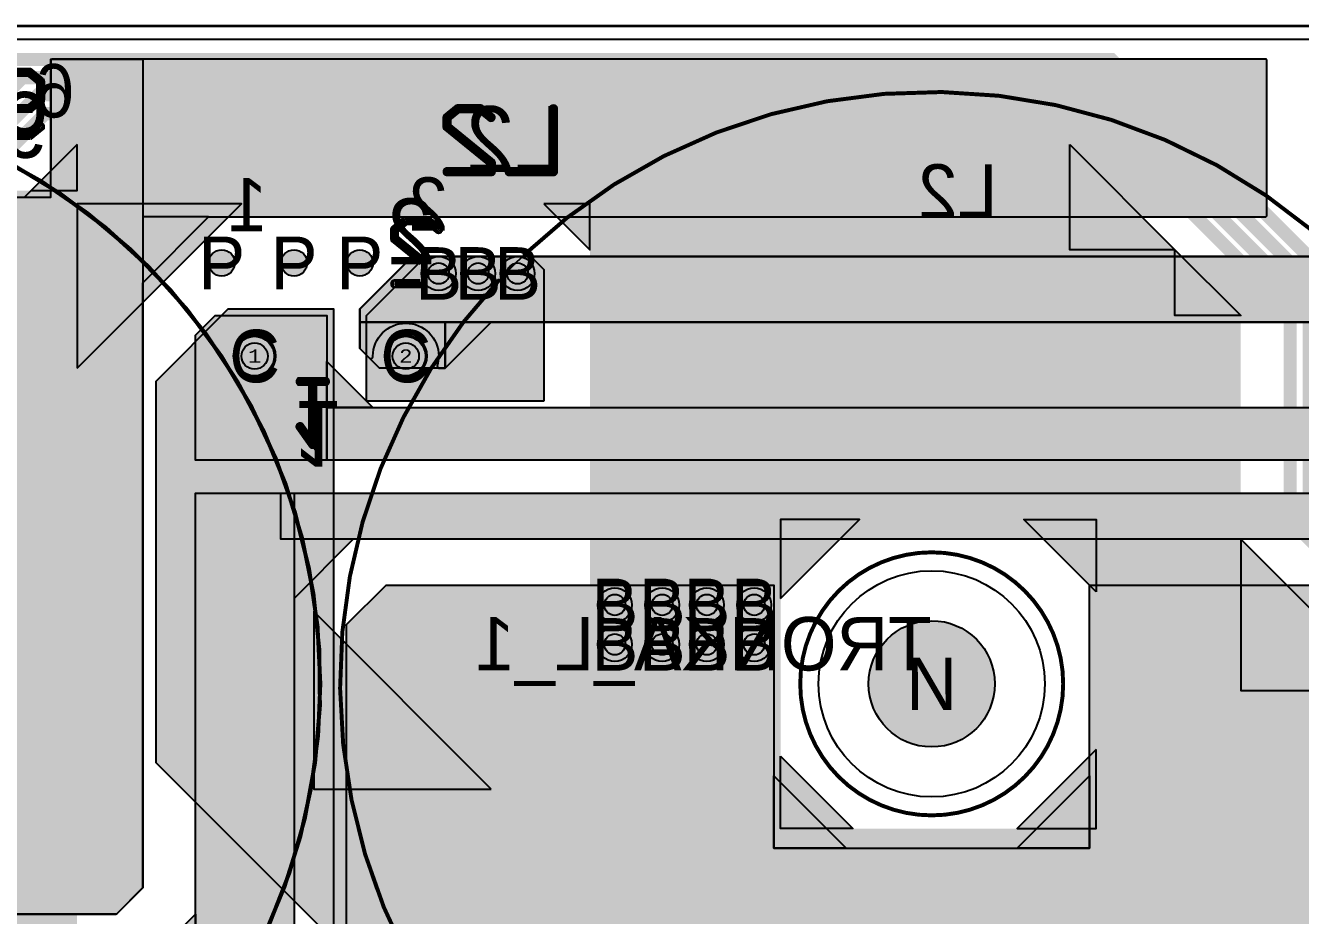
# Model space of a CAD drawing. Extents: x -18 to 179, y -60 to 172.
# Drawn here: x 62.29 to 110.78, y 136.19 to 170.03 of the extents above; entities that cross this region are included whole.
import ezdxf
from ezdxf.enums import TextEntityAlignment as Align

# ---------------------------------------------------------------- set-up
doc = ezdxf.new("R2010")
doc.units = 0
doc.header["$MEASUREMENT"] = 0
for name, color, linetype in [('ASSEMBLY_OUTLINES_BTM', 191, 'CONTINUOUS'), ('ASSEMBLY_PART_NUMBERS_BTM', 191, 'CONTINUOUS'), ('ASSEMBLY_REF_DES_BTM', 191, 'CONTINUOUS'), ('BOARD_OUTLINE', 10, 'CONTINUOUS'), ('DRILL_DRAWING', 21, 'CONTINUOUS'), ('GENERATED_SILKSCREEN_BTM', 255, 'CONTINUOUS'), ('MANUFACTURING_OUTLINES', 10, 'CONTINUOUS'), ('MOUNTING_HOLE_PADS_LAYER14', 150, 'CONTINUOUS'), ('MOUNTING_HOLE_PADS_LAYER15', 230, 'CONTINUOUS'), ('MOUNTING_HOLES_LAYER_BOT17', 42, 'CONTINUOUS'), ('MOUNTING_HOLES_LAYER_TOP', 42, 'CONTINUOUS'), ('PART_HOLES_LAYER_BOTTOM', 30, 'CONTINUOUS'), ('PART_HOLES_LAYER_TOP', 30, 'CONTINUOUS'), ('PART_PADS_LAYER_BOTTOM', 230, 'CONTINUOUS'), ('PART_PADS_LAYER_TOP', 150, 'CONTINUOUS'), ('PIN_NUMBERS_BTM', 8, 'CONTINUOUS'), ('PIN_NUMBERS_TOP', 8, 'CONTINUOUS'), ('PLACEMENT_OUTLINES_BTM', 222, 'CONTINUOUS'), ('PLANE_DATA_LAYER_BOTTOM', 230, 'CONTINUOUS'), ('PLANE_DATA_LAYER_TOP', 150, 'CONTINUOUS'), ('PLANE_SHAPES_LAYER_BOTTOM', 230, 'CONTINUOUS'), ('PLANE_SHAPES_LAYER_TOP', 150, 'CONTINUOUS'), ('ROUTE_BORDER', 151, 'CONTINUOUS'), ('SILKSCREEN_OUTLINES_BTM', 211, 'CONTINUOUS'), ('SILKSCREEN_REF_DES_BTM', 211, 'CONTINUOUS'), ('SOLDERMASK_PADS_BTM', 102, 'CONTINUOUS'), ('SOLDERMASK_PADS_TOP', 102, 'CONTINUOUS'), ('TRACES_LAYER_BOTTOM', 230, 'CONTINUOUS'), ('VIA_HOLES_LAYER_BOTTOM', 30, 'CONTINUOUS'), ('VIA_HOLES_LAYER_TOP', 30, 'CONTINUOUS'), ('VIA_PADS_LAYER_BOTTOM', 230, 'CONTINUOUS'), ('VIA_PADS_LAYER_TOP', 150, 'CONTINUOUS')]:
    doc.layers.add(name, color=color, linetype=linetype)
doc.styles.add('COURIER_NEW', font='COUR.TTF')
doc.styles.add('VERIBEST_GERBER_0', font='txt')

msp = doc.modelspace()

# ---------------------------------------------------------------- hatches: boundary and pattern name
at = {"layer": 'MOUNTING_HOLES_LAYER_BOT17'}
h = msp.add_hatch(color=256, dxfattribs=at)
edge = h.paths.add_edge_path()
edge.add_arc((69.75, 161), 0.5, 0, 360)
h = msp.add_hatch(color=256, dxfattribs=at)
edge = h.paths.add_edge_path()
edge.add_arc((72.5, 161), 0.5, 0, 360)
h = msp.add_hatch(color=256, dxfattribs=at)
edge = h.paths.add_edge_path()
edge.add_arc((75, 161), 0.5, 0, 360)
h = msp.add_hatch(color=256, dxfattribs=at)
edge = h.paths.add_edge_path()
edge.add_arc((96.75, 145), 2.4, 0, 360)
at = {"layer": 'MOUNTING_HOLES_LAYER_TOP'}
h = msp.add_hatch(color=256, dxfattribs=at)
edge = h.paths.add_edge_path()
edge.add_arc((69.75, 161), 0.5, 0, 360)
h = msp.add_hatch(color=256, dxfattribs=at)
edge = h.paths.add_edge_path()
edge.add_arc((72.5, 161), 0.5, 0, 360)
h = msp.add_hatch(color=256, dxfattribs=at)
edge = h.paths.add_edge_path()
edge.add_arc((75, 161), 0.5, 0, 360)
h = msp.add_hatch(color=256, dxfattribs=at)
edge = h.paths.add_edge_path()
edge.add_arc((96.75, 145), 2.4, 0, 360)
at = {"layer": 'PART_HOLES_LAYER_BOTTOM'}
h = msp.add_hatch(color=256, dxfattribs=at)
edge = h.paths.add_edge_path()
edge.add_arc((71, 157.46), 0.5, 0, 360)
h = msp.add_hatch(color=256, dxfattribs=at)
edge = h.paths.add_edge_path()
edge.add_arc((76.75, 157.46), 0.5, 0, 360)
at = {"layer": 'PART_HOLES_LAYER_TOP'}
h = msp.add_hatch(color=256, dxfattribs=at)
edge = h.paths.add_edge_path()
edge.add_arc((71, 157.46), 0.5, 0, 360)
h = msp.add_hatch(color=256, dxfattribs=at)
edge = h.paths.add_edge_path()
edge.add_arc((76.75, 157.46), 0.5, 0, 360)
at = {"layer": 'PLANE_DATA_LAYER_BOTTOM'}
h = msp.add_hatch(color=256, dxfattribs=at)
h.paths.add_polyline_path([(114.250002, 144.718436), (114.25, 122.5762, -0.414213562), (114.1738, 122.5), (113.000004, 122.5, 0.207684346), (112.999998, 122.499998), (112.000002, 121.500002), (112, 121.499996), (112, 120.500004), (112.000003, 120.499999), (112.999998, 119.500002, 0.207684346), (113.000004, 119.5), (114.1738, 119.5, -0.414213562), (114.25, 119.4238), (114.25, 113.0762, -0.414213562), (114.1738, 113), (108.53156, 113.000002, -0.198913366), (108.477678, 113.02232), (108.02232, 113.477678, -0.198909956), (108.000002, 113.531559), (108.000002, 113.53156), (108, 127.749996), (107.999997, 127.750001), (105.750002, 129.999998, 0.207684346), (105.749996, 130), (83.8262, 130, -0.414213562), (83.75, 130.0762), (83.75, 161.499996), (83.749997, 161.500001), (82.000002, 163.249998, 0.207684346), (81.999996, 163.25), (70.500004, 163.25, 0.207684346), (70.499998, 163.249998), (64.250002, 157.000002), (64.25, 156.999996), (64.25, 119.5762, -0.414213562), (64.1738, 119.5), (47.3262, 119.5, -0.414213562), (47.25, 119.5762), (47.25, 138.6738, -0.414213562), (47.3262, 138.75), (54.499996, 138.75, 0.207684346), (54.500002, 138.750002), (57.499998, 141.749998), (57.5, 141.750004), (57.5, 147.749996), (57.499997, 147.750001), (54.000002, 151.249998, 0.207684346), (53.999996, 151.25), (47.0762, 151.25, -0.414213562), (47, 151.3262), (47, 163.6738, -0.414213562), (47.0762, 163.75), (62.499996, 163.75, 0.207684346), (62.500002, 163.750002), (64.227679, 165.477682, -0.198913366), (64.281561, 165.5), (101.968438, 165.5, -0.198913366), (102.02232, 165.477682), (108.47768, 159.022322, -0.198909956), (108.499998, 158.968441), (108.499998, 158.96844), (108.5, 150.500004), (108.500003, 150.499999), (114.227684, 144.772318, -0.198909956), (114.250002, 144.718437)], flags=0)
h.paths.add_polyline_path([(102.999998, 142.499998), (103, 142.500004), (103, 148.499996), (102.999997, 148.500001), (100.250002, 151.249998, 0.207684346), (100.249996, 151.25), (94.000004, 151.25, 0.207684346), (93.999998, 151.249998), (91.000002, 148.250002), (91, 148.249996), (91, 142.250004), (91.000003, 142.249999), (93.749998, 139.500002, 0.207684346), (93.750004, 139.5), (99.999996, 139.5, 0.207684346), (100.000002, 139.500002)], flags=0)
h.paths.add_polyline_path([(108.5, 121, -1), (111, 121, -1)], flags=0)
h = msp.add_hatch(color=256, dxfattribs=at)
h.paths.add_polyline_path([(82, 155.8262, -0.414213562), (81.9238, 155.75), (75.3262, 155.75, -0.414213562), (75.25, 155.8262), (75.250002, 158.96844), (75.250002, 158.968441, -0.198909956), (75.27232, 159.022322), (77.477678, 161.22768, -0.198913366), (77.53156, 161.249998), (81.46844, 161.249998, -0.198913366), (81.522322, 161.22768), (81.977682, 160.77232, -0.198909956), (82, 160.718439)], flags=0)
h.paths.add_polyline_path([(75.5, 157.46, -1), (78, 157.46, -1)], flags=0)
h = msp.add_hatch(color=256, dxfattribs=at)
h.paths.add_polyline_path([(80.000002, 140.968436), (80, 130.0762, -0.414213562), (79.9238, 130), (74.0762, 130, -0.414213562), (74, 130.0762), (74, 135.249996), (73.999997, 135.250001), (67.27232, 141.977678, -0.198909956), (67.250002, 142.031559), (67.250002, 156.468441, -0.198909956), (67.27232, 156.522322), (69.977678, 159.22768, -0.198913366), (70.03156, 159.249998), (73.9238, 159.25, -0.414213562), (74, 159.1738), (74, 147.000004), (74.000003, 146.999999), (79.977684, 141.022318, -0.198909956), (80.000002, 140.968437)], flags=0)
h.paths.add_polyline_path([(69.75, 157.46, -1), (72.25, 157.46, -1)], flags=0)
h.paths.add_polyline_path([(75.5, 132.54, -1), (78, 132.54, -1)], flags=0)
for points in [[(71, 157.46), (71, 158.7862)], [(76.75, 157.46), (75.812235, 158.397765)], [(76.75, 157.46), (77.687765, 158.397765)], [(71, 157.46), (69.6738, 157.46)], [(71, 157.46), (71, 156.1338)], [(71, 157.46), (72.3262, 157.46)], [(76.75, 157.46), (75.812235, 156.522235)], [(76.75, 157.46), (77.687765, 156.522235)]]:
    msp.add_hatch(color=256, dxfattribs=at).paths.add_polyline_path(points, is_closed=False, flags=0)
at = {"layer": 'PLANE_DATA_LAYER_TOP'}
for points in [[(109.5, 168.6738, 0.414213562), (109.4238, 168.75), (63.3262, 168.75, 0.414213562), (63.25, 168.6738), (63.25, 164.500004), (63.249998, 164.499998), (62.250002, 163.500002, -0.207684346), (62.249996, 163.5), (57.000004, 163.5, -0.207684346), (56.999998, 163.500002), (56.000003, 164.499999), (56, 164.500004), (56, 168.6738, 0.414213562), (55.9238, 168.75), (45.8262, 168.75, 0.414213562), (45.75, 168.6738), (45.75, 164.500004), (45.749998, 164.499998), (44.750002, 163.500002, -0.207684346), (44.749996, 163.5), (40.500004, 163.5, -0.207684346), (40.499998, 163.500002), (39.500003, 164.499999), (39.5, 164.500004), (39.5, 168.6738, 0.414213562), (39.4238, 168.75), (9.8262, 168.75, 0.414213562), (9.75, 168.6738), (9.75, 163.0762, 0.414213562), (9.8262, 163), (33.749996, 163, -0.207684346), (33.750002, 162.999998), (38.977678, 157.77232, 0.198913366), (39.03156, 157.750002), (42.249996, 157.75, -0.207684346), (42.250002, 157.749998), (44.499997, 155.500001), (44.5, 155.499996), (44.5, 150.8262, 0.414213562), (44.5762, 150.75), (53.999996, 150.75, -0.207684346), (54.000002, 150.749998), (57.249997, 147.500001), (57.25, 147.499996), (57.25, 143.000004), (57.249998, 142.999998), (53.500002, 139.250002, -0.207684346), (53.499996, 139.25), (44.5762, 139.25, 0.414213562), (44.5, 139.1738), (44.5, 136.3262, 0.414213562), (44.5762, 136.25), (65.71844, 136.250002, 0.198913366), (65.772322, 136.27232), (66.72768, 137.227678, 0.198909956), (66.749998, 137.281559), (66.749998, 137.28156), (66.75, 160.249996), (66.750002, 160.250002), (69.249998, 162.749998, -0.207684346), (69.250004, 162.75), (109.4238, 162.75, 0.414213562), (109.5, 162.8262)], [(124.75, 161.1738, 0.414213562), (124.6738, 161.25), (77.03156, 161.249998, 0.198913366), (76.977678, 161.22768), (75.02232, 159.272322, 0.198909956), (75.000002, 159.218441), (75.000002, 159.21844), (75.000002, 157.78156), (75.000002, 157.781559, 0.198909956), (75.02232, 157.727678), (75.370179, 157.379819, 0.668181994), (75.500261, 157.4337), (75.500261, 157.433701, 0.004960215), (75.500246, 157.435213, -0.004957966), (75.5, 157.460001, -0.9999996), (78, 157.46, -0.073531548), (77.946511, 157.098252, 0.073531321), (77.94325, 157.0762, 0.414213562), (78.01945, 157), (78.218439, 157, 0.198913366), (78.272321, 157.022318), (79.999998, 158.749998, -0.207684346), (80.000004, 158.75), (120.4238, 158.75, 0.414213562), (120.5, 158.8262), (120.5, 160, -0.414213562), (121.4, 160.9), (123.4, 160.9, -0.414213562), (124.3, 160), (124.3, 158.8262, 0.414213562), (124.3762, 158.75), (124.6738, 158.75, 0.414213562), (124.75, 158.8262)]]:
    msp.add_hatch(color=256, dxfattribs=at).paths.add_polyline_path(points, flags=0)
h = msp.add_hatch(color=256, dxfattribs=at)
h.paths.add_polyline_path([(137.25, 161.1738), (137.249998, 151.28156), (137.249998, 151.281559, -0.198909956), (137.22768, 151.227678), (136.522322, 150.52232, -0.198913366), (136.46844, 150.500002), (74.750004, 150.5, 0.207684346), (74.749998, 150.499998), (72.500002, 148.250002), (72.5, 148.249996), (72.499998, 131.78156), (72.499998, 131.781559, -0.198909956), (72.47768, 131.727678), (71.772322, 131.02232, -0.198913366), (71.71844, 131.000002), (48.750004, 131, 0.207684346), (48.749998, 130.999998), (46.750002, 129.000002), (46.75, 128.999996), (46.749998, 122.531561), (46.749998, 122.53156, -0.198909956), (46.72768, 122.477679), (45.022322, 120.77232, -0.198913366), (44.96844, 120.750002), (33.750004, 120.75, 0.207684346), (33.749998, 120.749998), (23.522321, 110.522318, -0.198913366), (23.468439, 110.5), (23.195727, 110.5, -0.420555122), (23.119545, 110.577846, 0.005400729), (23.12, 110.619968), (23.12, 110.62, 1), (19.22, 110.62), (19.22, 110.61997, 0.005400729), (19.220455, 110.577848, -0.420593724), (19.144273, 110.500002), (18.28156, 110.500002, -0.198913366), (18.227678, 110.52232), (15.52232, 113.227678, -0.198909956), (15.500002, 113.281559), (15.500002, 116.218441, -0.198909956), (15.52232, 116.272322), (15.977678, 116.72768, -0.198913366), (16.03156, 116.749998), (24.499996, 116.75, 0.207684346), (24.500002, 116.750002), (32.477679, 124.727682, -0.198913366), (32.531561, 124.75), (42.499996, 124.75, 0.207684346), (42.500002, 124.750002), (43.499998, 125.749998), (43.5, 125.750004), (43.500002, 132.46844), (43.500002, 132.468441, -0.198909956), (43.52232, 132.522322), (44.977678, 133.97768, -0.198913366), (45.03156, 133.999998), (66.499996, 134, 0.207684346), (66.500002, 134.000002), (68.749998, 136.249998), (68.75, 136.250004), (68.75, 152.1738, -0.414213562), (68.8262, 152.25), (131.999996, 152.25, 0.207684346), (132.000002, 152.250002), (132.999998, 153.249998), (133, 153.250004), (133, 161.1738, -0.414213562), (133.0762, 161.25), (137.1738, 161.25, -0.414213562)], flags=0)
h.paths.add_polyline_path([(15.7, 115, -1), (18.8, 115, -1)], flags=0)
h.paths.add_polyline_path([(69.75, 132.54, -1), (72.25, 132.54, -1)], flags=0)
h.paths.add_polyline_path([(133.2, 159, -1), (137, 159, -1)], flags=0)
h = msp.add_hatch(color=256, dxfattribs=at)
h.paths.add_polyline_path([(131, 161.1738), (130.999998, 154.53156), (130.999998, 154.531559, -0.198909956), (130.97768, 154.477678), (130.022322, 153.52232, -0.198913366), (129.96844, 153.500002), (68.8262, 153.5, -0.414213562), (68.75, 153.5762), (68.750002, 158.21844), (68.750002, 158.218441, -0.198909956), (68.77232, 158.272322), (69.477678, 158.97768, -0.198913366), (69.53156, 158.999998), (69.75, 158.999998), (73.6738, 159, -0.414213562), (73.75, 158.9238), (73.75, 157.250004), (73.750003, 157.249999), (75.499998, 155.500002, 0.207684346), (75.500004, 155.5), (125.499996, 155.5, 0.207684346), (125.500002, 155.500002), (126.499998, 156.499998), (126.5, 156.500004), (126.5, 161.1738, -0.414213562), (126.5762, 161.25), (130.9238, 161.25, -0.414213562)], flags=0)
h.paths.add_polyline_path([(69.75, 157.46, -1), (72.25, 157.46, -1)], flags=0)
h.paths.add_polyline_path([(126.85, 159, -1), (130.65, 159, -1)], flags=0)
for points in [[(76.75, 157.46), (76.982845, 158.765599)], [(71, 157.46), (70.062235, 158.397765)], [(71, 157.46), (71.937765, 158.397765)], [(76.75, 157.46), (75.475885, 157.828019)], [(71, 157.46), (70.062235, 156.522235)], [(71, 157.46), (71.937765, 156.522235)], [(76.75, 157.46), (78.072784, 157.36488)]]:
    msp.add_hatch(color=256, dxfattribs=at).paths.add_polyline_path(points, is_closed=False, flags=0)
h = msp.add_hatch(color=256, dxfattribs=at)
h.paths.add_polyline_path([(139.5, 148.218438), (139.499998, 126.53156), (139.499998, 126.531559, -0.198909956), (139.47768, 126.477678), (138.022322, 125.02232, -0.198913366), (137.96844, 125.000002), (114.428911, 125, -0.796955112), (114.395762, 125.144812, 0.287751527), (114.65, 125.55), (114.65, 126.75, 0.414213562), (114.2, 127.2), (112.8, 127.2, 0.414213562), (112.35, 126.75), (112.35, 125.55, 0.287751527), (112.604238, 125.144812, -0.796955112), (112.571089, 125), (112.250004, 125, 0.207684346), (112.249998, 124.999998), (111.500002, 124.250002), (111.5, 124.249996), (111.5, 119.750004), (111.500003, 119.749999), (112.999998, 118.250002, 0.207684346), (113.000004, 118.25), (116.1738, 118.25, -0.414213562), (116.25, 118.1738), (116.25, 115.626235, -0.549588453), (116.141391, 115.557271, 0.11027068), (115.95, 115.6), (114.75, 115.6, 0.414213562), (114.3, 115.15), (114.3, 112.850002, 0.011312125), (114.300461, 112.829648, -0.011312804), (114.300539, 112.826201), (114.300539, 112.8262, -0.414213562), (114.224339, 112.75), (107.5762, 112.75, -0.414213562), (107.5, 112.8262), (107.5, 125.999996), (107.499997, 126.000001), (102.000002, 131.499998, 0.207684346), (101.999996, 131.5), (79.3262, 131.5, -0.414213562), (79.25, 131.5762), (79.25, 133.749996), (79.249997, 133.750001), (77.750002, 135.249998, 0.207684346), (77.749996, 135.25), (74.5762, 135.25, -0.414213562), (74.5, 135.3262), (74.500002, 147.21844), (74.500002, 147.218441, -0.198909956), (74.52232, 147.272322), (75.977678, 148.72768, -0.198913366), (76.03156, 148.749998), (90.6738, 148.75, -0.414213562), (90.75, 148.6738), (90.75, 141.500004), (90.750003, 141.499999), (93.499998, 138.750002, 0.207684346), (93.500004, 138.75), (99.999996, 138.75, 0.207684346), (100.000002, 138.750002), (102.749998, 141.499998), (102.75, 141.500004), (102.75, 148.6738, -0.414213562), (102.8262, 148.75), (108.5, 148.75), (119.060363, 148.749999, -0.175663176), (119.109193, 148.732298, 0.362508503), (120.390807, 148.732298, -0.175659794), (120.439636, 148.749999), (138.96844, 148.749998, -0.198913366), (139.022322, 148.72768), (139.477682, 148.27232, -0.198909956), (139.5, 148.218439)], flags=0)
h.paths.add_polyline_path([(108.5, 121, -1), (111, 121, -1)], flags=0)
h.paths.add_polyline_path([(127.249998, 135.499998), (127.25, 135.500004), (127.25, 137.999996), (127.249997, 138.000001), (125.750002, 139.499998, 0.207684346), (125.749996, 139.5), (121.000004, 139.5, 0.207684346), (120.999998, 139.499998), (119.500002, 138.000002), (119.5, 137.999996), (119.5, 135.250004), (119.500003, 135.249999), (120.749998, 134.000002, 0.207684346), (120.750004, 134), (125.749996, 134, 0.207684346), (125.750002, 134.000002)], flags=0)
at = {"layer": 'PLANE_SHAPES_LAYER_BOTTOM'}
for points in [[(64.25, 165.5), (62.5, 163.75), (64.25, 163.75)], [(102, 165.5), (106, 161.5), (102, 161.5)], [(64.25, 157), (70.5, 163.25), (64.25, 163.25)], [(82, 163.25), (83.75, 161.5), (83.75, 163.25)], [(106, 161.5), (108.5, 159), (106, 159)], [(82, 155.75), (75.25, 155.75), (75.25, 159), (77.5, 161.25), (81.5, 161.25), (82, 160.75)], [(74, 135.25), (67.25, 142), (67.25, 156.5), (70, 159.25), (74, 159.25)], [(91, 148.25), (94, 151.25), (91, 151.25)], [(103, 148.5), (100.25, 151.25), (103, 151.25)], [(114.25, 144.75), (108.5, 150.5), (108.5, 144.75)], [(80, 141), (73.25, 147.75), (73.25, 141)], [(91, 142.25), (93.75, 139.5), (91, 139.5)], [(103, 142.5), (100, 139.5), (103, 139.5)]]:
    msp.add_hatch(color=256, dxfattribs=at).paths.add_polyline_path(points, flags=0)
at = {"layer": 'PLANE_SHAPES_LAYER_TOP'}
for points in [[(66.75, 137.25), (65.75, 136.25), (44.5, 136.25), (44.5, 139.25), (57.25, 139.25), (57.25, 150.75), (45.75, 150.75), (45.75, 168.75), (56, 168.75), (56, 163.5), (63.25, 163.5), (63.25, 168.75), (66.75, 168.75)], [(63.25, 164.5), (62.25, 163.5), (63.25, 163.5)], [(66.75, 160.25), (69.25, 162.75), (66.75, 162.75)], [(124.75, 158.75), (75, 158.75), (75, 159.25), (77, 161.25), (124.75, 161.25)], [(73.75, 153.5), (68.75, 153.5), (68.75, 158.25), (69.5, 159), (73.75, 159)], [(78.25, 157), (75.75, 157), (75, 157.75), (75, 158.75), (78.25, 158.75)], [(80, 158.75), (78.25, 157), (78.25, 158.75)], [(73.75, 157.25), (75.5, 155.5), (73.75, 155.5)], [(131, 154.5), (130, 153.5), (73.75, 153.5), (73.75, 155.5), (131, 155.5)], [(72.5, 131.75), (71.75, 131), (68.75, 131), (68.75, 152.25), (72.5, 152.25)], [(137.25, 151.25), (136.5, 150.5), (72, 150.5), (72, 152.25), (137.25, 152.25)], [(72.5, 148.25), (74.75, 150.5), (72.5, 150.5)], [(139.5, 134), (127.25, 134), (127.25, 139.5), (119.5, 139.5), (119.5, 134), (79.25, 134), (79.25, 135.25), (74.5, 135.25), (74.5, 147.25), (76, 148.75), (90.75, 148.75), (90.75, 138.75), (102.75, 138.75), (102.75, 148.75), (139, 148.75), (139.5, 148.25)], [(90.75, 141.5), (93.5, 138.75), (90.75, 138.75)], [(100, 138.75), (102.75, 141.5), (102.75, 138.75)], [(66.5, 134), (68.75, 136.25), (68.75, 134)]]:
    msp.add_hatch(color=256, dxfattribs=at).paths.add_polyline_path(points, flags=0)
at = {"layer": 'VIA_HOLES_LAYER_BOTTOM'}
h = msp.add_hatch(color=256, dxfattribs=at)
edge = h.paths.add_edge_path()
edge.add_arc((78, 160.6), 0.4, 0, 360)
h = msp.add_hatch(color=256, dxfattribs=at)
edge = h.paths.add_edge_path()
edge.add_arc((79.5, 160.6), 0.4, 0, 360)
h = msp.add_hatch(color=256, dxfattribs=at)
edge = h.paths.add_edge_path()
edge.add_arc((81, 160.6), 0.4, 0, 360)
h = msp.add_hatch(color=256, dxfattribs=at)
edge = h.paths.add_edge_path()
edge.add_arc((84.7, 148), 0.4, 0, 360)
h = msp.add_hatch(color=256, dxfattribs=at)
edge = h.paths.add_edge_path()
edge.add_arc((86.5, 148), 0.4, 0, 360)
h = msp.add_hatch(color=256, dxfattribs=at)
edge = h.paths.add_edge_path()
edge.add_arc((88.2, 148), 0.4, 0, 360)
h = msp.add_hatch(color=256, dxfattribs=at)
edge = h.paths.add_edge_path()
edge.add_arc((90, 148), 0.4, 0, 360)
h = msp.add_hatch(color=256, dxfattribs=at)
edge = h.paths.add_edge_path()
edge.add_arc((84.7, 146.5), 0.4, 0, 360)
h = msp.add_hatch(color=256, dxfattribs=at)
edge = h.paths.add_edge_path()
edge.add_arc((86.5, 146.5), 0.4, 0, 360)
h = msp.add_hatch(color=256, dxfattribs=at)
edge = h.paths.add_edge_path()
edge.add_arc((88.2, 146.5), 0.4, 0, 360)
h = msp.add_hatch(color=256, dxfattribs=at)
edge = h.paths.add_edge_path()
edge.add_arc((90, 146.5), 0.4, 0, 360)
at = {"layer": 'VIA_HOLES_LAYER_TOP'}
h = msp.add_hatch(color=256, dxfattribs=at)
edge = h.paths.add_edge_path()
edge.add_arc((78, 160.6), 0.4, 0, 360)
h = msp.add_hatch(color=256, dxfattribs=at)
edge = h.paths.add_edge_path()
edge.add_arc((79.5, 160.6), 0.4, 0, 360)
h = msp.add_hatch(color=256, dxfattribs=at)
edge = h.paths.add_edge_path()
edge.add_arc((81, 160.6), 0.4, 0, 360)
h = msp.add_hatch(color=256, dxfattribs=at)
edge = h.paths.add_edge_path()
edge.add_arc((84.7, 148), 0.4, 0, 360)
h = msp.add_hatch(color=256, dxfattribs=at)
edge = h.paths.add_edge_path()
edge.add_arc((86.5, 148), 0.4, 0, 360)
h = msp.add_hatch(color=256, dxfattribs=at)
edge = h.paths.add_edge_path()
edge.add_arc((88.2, 148), 0.4, 0, 360)
h = msp.add_hatch(color=256, dxfattribs=at)
edge = h.paths.add_edge_path()
edge.add_arc((90, 148), 0.4, 0, 360)
h = msp.add_hatch(color=256, dxfattribs=at)
edge = h.paths.add_edge_path()
edge.add_arc((84.7, 146.5), 0.4, 0, 360)
h = msp.add_hatch(color=256, dxfattribs=at)
edge = h.paths.add_edge_path()
edge.add_arc((86.5, 146.5), 0.4, 0, 360)
h = msp.add_hatch(color=256, dxfattribs=at)
edge = h.paths.add_edge_path()
edge.add_arc((88.2, 146.5), 0.4, 0, 360)
h = msp.add_hatch(color=256, dxfattribs=at)
edge = h.paths.add_edge_path()
edge.add_arc((90, 146.5), 0.4, 0, 360)

# ---------------------------------------------------------------- linework, layer by layer
at = {"layer": 'ASSEMBLY_OUTLINES_BTM'}
for centre, radius in [((51, 145), 22.5), ((96.75, 145), 22.5), ((96.75, 145), 5)]:
    msp.add_circle(centre, radius, dxfattribs=at)
at = {"layer": 'BOARD_OUTLINE'}
msp.add_lwpolyline([(0, 1.5), (0, 168.5, -0.414213562), (1.5, 170), (153.5, 170, -0.414213562), (155, 168.5), (155, 1.5, -0.414213562), (153.5, 0), (1.5, 0, -0.414213562)], format="xyb", close=True, dxfattribs=at)
at = {"layer": 'GENERATED_SILKSCREEN_BTM'}
for points, const_width in [([(62.811255, 167.2375, -0.236067978), (62.811253, 167.237496), (62.421253, 166.919996, -0.162277661), (62.42125, 166.919995), (61.61375, 166.919995, -0.162277661), (61.613747, 166.919996), (61.239197, 167.228878, 0.000004348), (61.239203, 167.228886), (61.613752, 166.920005), (62.421248, 166.920005), (62.811245, 167.237502), (62.811245, 167.874998), (62.421248, 168.189995), (61.613752, 168.189995), (61.279853, 167.916805, 0.000004476), (61.279848, 167.916814), (61.613747, 168.190004, -0.162277661), (61.61375, 168.190005), (62.42125, 168.190005, -0.162277661), (62.421253, 168.190004), (62.811253, 167.875004, -0.236067977), (62.811255, 167.875), (62.811255, 167.2375)], 0.25), ([(61.598751, 168.292505), (62.446248, 168.292505, -0.362464608), (62.446254, 168.292504), (62.448753, 168.290005), (62.458748, 168.290005, -0.362464607), (62.458754, 168.290004), (62.461254, 168.287504), (62.473752, 168.282505, -0.16227766), (62.473754, 168.282503), (62.893751, 167.940005, -0.162277661), (62.893754, 167.940004), (62.901254, 167.932504, -0.16227766), (62.901255, 167.932501), (62.903755, 167.920002), (62.908754, 167.912504, -0.162277661), (62.908755, 167.912501), (62.911255, 167.900001), (62.911255, 167.212498)], 0.25), ([(61.598751, 166.820005), (62.441249, 166.820005), (62.451245, 166.822504), (62.451245, 166.825, -0.414213562), (62.45125, 166.825005), (62.456248, 166.825005), (62.463748, 166.827505), (62.471248, 166.830005), (62.893747, 167.170004), (62.896245, 167.175, -0.213376806), (62.896246, 167.175004), (62.903745, 167.182503), (62.903745, 167.187501), (62.908745, 167.205001), (62.908745, 167.205002), (62.911245, 167.212502), (62.911245, 167.899999), (62.908745, 167.912498), (62.903746, 167.919996, -0.16227766), (62.903745, 167.919999), (62.901246, 167.932497), (62.893746, 167.939996, -0.071067812), (62.893745, 167.939997), (62.473748, 168.282495), (62.461249, 168.287495, -0.162277661), (62.461246, 168.287496), (62.458747, 168.289995), (62.448752, 168.289995, -0.362464609), (62.448746, 168.289996), (62.446247, 168.292495), (61.598751, 168.292495)], 0.25), ([(73.500005, 145, -0.154151503), (69.418977, 132.077481, 0.00000355), (69.418972, 132.07749, 1.056511905), (31.274926, 155.824566, 0.000004138), (31.274914, 155.824566, -0.775982006), (73.500005, 145)], 0.15), ([(62.911255, 167.212498), (62.908755, 167.204998, -0.071067811), (62.908754, 167.204997), (62.903755, 167.187499), (62.903755, 167.1825, -0.213376807), (62.903754, 167.182496), (62.896254, 167.174996, -0.071067811), (62.896253, 167.174995), (62.893755, 167.17, -0.236067977), (62.893753, 167.169996), (62.471254, 166.829997, -0.16227766), (62.471252, 166.829995), (62.463752, 166.827495), (62.456252, 166.824995, -0.145489169), (62.456249, 166.824995), (62.451255, 166.824995), (62.451255, 166.8225, -0.357510765), (62.451251, 166.822495), (62.441251, 166.819995, -0.099019514), (62.441249, 166.819995), (61.598751, 166.819995, -0.099019514)], 0.25), ([(119.250005, 145, -0.301696762), (105.485907, 124.265147, 0.000004483), (105.485912, 124.265159, 1.199961182), (81.227729, 161.288305, 0.000003714), (81.227719, 161.288309, -0.659507056), (119.250005, 145)], 0.15), ([(61.598751, 165.792505), (62.441249, 165.792505), (62.451249, 165.795005, -0.099019513), (62.451251, 165.795005), (62.453747, 165.795005), (62.456246, 165.797504, -0.162277661), (62.456249, 165.797505), (62.463748, 165.800005, -0.099019514), (62.46375, 165.800005), (62.473748, 165.802505), (62.893745, 166.145003, -0.071067812), (62.893746, 166.145004), (62.906245, 166.157503), (62.908745, 166.1775), (62.906245, 166.189997, -0.049388989), (62.906245, 166.189998), (62.901245, 166.202498), (62.901245, 166.202499), (62.893746, 166.214997), (62.881247, 166.224996), (62.868749, 166.232495), (62.85625, 166.234995), (62.843751, 166.232495, -0.049388989), (62.84375, 166.232495), (62.833754, 166.227497, -0.071067812), (62.833753, 166.227496), (62.423753, 165.894996, -0.16227766), (62.42375, 165.894995), (61.61375, 165.894995, -0.16227766)], 0.25), ([(61.613752, 165.895005), (62.423748, 165.895005), (62.833747, 166.227504, -0.16227766), (62.83375, 166.227505), (62.843746, 166.232503, -0.184527552), (62.843749, 166.232505), (62.856249, 166.235005, -0.099019514), (62.856251, 166.235005), (62.868751, 166.232505, -0.111991092), (62.868753, 166.232504), (62.881252, 166.225005, -0.071067811), (62.881253, 166.225004), (62.893753, 166.215004, -0.16227766), (62.893755, 166.215002), (62.901253, 166.202504, -0.16227766), (62.901255, 166.202502), (62.906255, 166.190002), (62.906255, 166.190001), (62.908755, 166.177501), (62.908755, 166.177499), (62.906255, 166.157499, -0.16227766), (62.906254, 166.157496), (62.893754, 166.144996, -0.16227766), (62.893751, 166.144995), (62.473754, 165.802497, -0.184527552), (62.473751, 165.802495), (62.463753, 165.799995, -0.049388989), (62.463752, 165.799995), (62.456254, 165.797496), (62.453754, 165.794996, -0.36246461), (62.453748, 165.794995), (62.451251, 165.794995), (62.441251, 165.792495, -0.099019514), (62.441249, 165.792495), (61.598751, 165.792495, -0.099019514)], 0.25), ([(78.049773, 162.274677), (78.047273, 162.257177, -0.184527553), (78.047271, 162.257174), (78.039773, 162.242178, -0.16227766), (78.039772, 162.242175), (78.027272, 162.227175, -0.236067976), (78.027268, 162.227173), (78.012272, 162.219675, -0.184527552), (78.012269, 162.219673), (77.994769, 162.217173, -0.095414573), (77.994767, 162.217173), (77.977267, 162.222173, -0.184527552), (77.977264, 162.222175), (77.569766, 162.554673), (76.76227, 162.554673), (76.372273, 162.239676), (76.372273, 161.94718), (77.409435, 161.101854, 0.000003193), (77.409428, 161.101847), (76.372265, 161.947174, -0.236067978), (76.372263, 161.947178), (76.372263, 162.239678, -0.236067977), (76.372265, 162.239682), (76.762265, 162.554682, -0.16227766), (76.762268, 162.554683), (77.569768, 162.554683, -0.16227766), (77.569771, 162.554682), (77.97727, 162.222183), (77.994768, 162.217183), (78.012267, 162.219683, -0.049388989), (78.012268, 162.219683), (78.027264, 162.227181), (78.039764, 162.242181, -0.071067813), (78.039765, 162.242182), (78.047263, 162.257178), (78.047263, 162.257179), (78.049763, 162.274678), (78.047263, 162.292176), (78.042264, 162.299674), (78.034765, 162.304674), (77.614766, 162.647173), (77.604767, 162.649673, -0.184527552), (77.604764, 162.649675), (77.599766, 162.652174, -0.049388989), (77.599765, 162.652174), (77.594768, 162.654673, -0.049388989), (77.594767, 162.654673), (77.584767, 162.657173), (76.742269, 162.657173), (76.732269, 162.654673, -0.049388989), (76.732268, 162.654673), (76.727272, 162.652175, -0.16227766), (76.72727, 162.652173), (76.71977, 162.649673, -0.099019514), (76.719768, 162.649673), (76.70977, 162.647173), (76.289772, 162.304675), (76.282273, 162.292176), (76.279773, 162.282177, -0.16227766), (76.279772, 162.282174), (76.274773, 162.274676), (76.272273, 162.264677), (76.272273, 161.922179), (76.274773, 161.912181, -0.049388989), (76.274773, 161.91218), (76.279773, 161.89718), (76.279773, 161.897179), (76.282273, 161.884681), (76.289771, 161.879682), (77.348472, 161.019686, 0.000003043), (77.348467, 161.019678), (76.289765, 161.879674), (76.282266, 161.884673, -0.253450555), (76.282263, 161.884677), (76.279763, 161.897175, -0.049388989), (76.279763, 161.897176), (76.274763, 161.912176), (76.274763, 161.912177), (76.272263, 161.922177), (76.272263, 162.264679), (76.274763, 162.274679, -0.162277661), (76.274764, 162.274682), (76.279763, 162.28218), (76.282263, 162.292179, -0.111991093), (76.282264, 162.292181), (76.289763, 162.30468, -0.162277661), (76.289765, 162.304682), (76.709764, 162.647181, -0.184527553), (76.709767, 162.647183), (76.719765, 162.649683, -0.049388989), (76.719766, 162.649683), (76.727266, 162.652183, -0.099019513), (76.727268, 162.652183), (76.732264, 162.654681, -0.184527551), (76.732267, 162.654683), (76.742267, 162.657183, -0.099019513), (76.742269, 162.657183), (77.584767, 162.657183, -0.099019513), (77.584769, 162.657183), (77.594769, 162.654683, -0.184527552), (77.594772, 162.654681), (77.59977, 162.652182, -0.049388989), (77.599771, 162.652182), (77.604768, 162.649683, -0.049388989), (77.604769, 162.649683), (77.614769, 162.647183, -0.184527553), (77.614772, 162.647181), (78.034771, 162.304682), (78.042271, 162.299682, -0.071067812), (78.042272, 162.299681), (78.047272, 162.292182, -0.16227766), (78.047273, 162.292179), (78.049773, 162.274679), (78.049773, 162.274677)], 0.25), ([(87.482307, 124.497315, -0.513644349), (80.313902, 160.365705, 0.000003932), (80.313905, 160.365694, 0.51364417), (87.482305, 124.497327, 0.000004195), (87.482307, 124.497315)], 0.15), ([(77.363974, 160.157173), (76.322269, 160.157173, -0.099019514), (76.322267, 160.157173), (76.304767, 160.162173, -0.111991092), (76.304765, 160.162174), (76.289767, 160.172173, -0.253450555), (76.289763, 160.172176), (76.282263, 160.189676), (76.282263, 160.189677), (76.279763, 160.207177), (76.279763, 160.207179), (76.282263, 160.227179), (76.282263, 160.22718), (76.289763, 160.24468, -0.253450555), (76.289767, 160.244683), (76.304765, 160.254682, -0.111991093), (76.304767, 160.254683), (76.322267, 160.259683, -0.099019514), (76.322269, 160.259683), (77.303717, 160.259683, 0.000003607), (77.303722, 160.259673), (76.322269, 160.259673), (76.30477, 160.254673), (76.289773, 160.244675), (76.282273, 160.227176), (76.279773, 160.207178), (76.282273, 160.18968), (76.289773, 160.172181), (76.30477, 160.162183), (76.322269, 160.157183), (77.363967, 160.157183, 0.000003938), (77.363974, 160.157173)], 0.25)]:
    msp.add_lwpolyline(points, format="xyb", dxfattribs=dict(at, const_width=const_width))
at = {"layer": 'GENERATED_SILKSCREEN_BTM', "const_width": 0.25}
for points in [[(78.7025, 166.9075), (78.2825, 166.565), (78.275, 166.5525), (78.2725, 166.5425), (78.2675, 166.535), (78.265, 166.525), (78.265, 166.1825), (78.2675, 166.1725), (78.2725, 166.1575), (78.275, 166.145), (78.2825, 166.14), (79.9475, 164.7875), (79.9475, 164.52), (78.315, 164.52), (78.2975, 164.515), (78.2825, 164.505), (78.275, 164.4875), (78.2725, 164.4675), (78.275, 164.45), (78.2825, 164.4325), (78.2975, 164.4225), (78.315, 164.4175), (80, 164.4175), (80.02, 164.4225), (80.0325, 164.435), (80.045, 164.4475), (80.05, 164.4675), (80.05, 164.81), (80.0475, 164.8175), (80.0425, 164.835), (80.0375, 164.8425), (80.035, 164.8475), (80.0275, 164.8525), (78.365, 166.2075), (78.365, 166.5), (78.755, 166.815), (79.5625, 166.815), (79.97, 166.4825), (79.9875, 166.4775), (80.005, 166.48), (80.02, 166.4875), (80.0325, 166.5025), (80.04, 166.5175), (80.0425, 166.535), (80.04, 166.5525), (80.035, 166.56), (80.0275, 166.565), (79.6075, 166.9075), (79.5975, 166.91), (79.5925, 166.9125), (79.5875, 166.915), (79.5775, 166.9175), (78.735, 166.9175), (78.725, 166.915), (78.72, 166.9125), (78.7125, 166.91), (78.7025, 166.9075)], [(82.415, 164.4675), (82.41, 164.4475), (82.3975, 164.435), (82.3825, 164.42), (82.365, 164.4175), (80.6775, 164.4175), (80.66, 164.42), (80.645, 164.4325), (80.6375, 164.45), (80.635, 164.4675), (80.6375, 164.4875), (80.645, 164.505), (80.66, 164.515), (80.6775, 164.52), (82.31, 164.52), (82.31, 166.8675), (82.315, 166.885), (82.3275, 166.9), (82.345, 166.9075), (82.365, 166.91), (82.3825, 166.9075), (82.3975, 166.9), (82.41, 166.885), (82.415, 166.8675), (82.415, 164.4675)], [(72.723754, 156.441394), (72.703754, 156.443894), (72.693754, 156.456394), (72.686254, 156.473894), (72.683754, 156.493894), (72.686254, 156.511394), (72.693754, 156.528894), (72.703754, 156.541394), (72.723754, 156.543894), (73.698754, 156.543894), (73.716254, 156.541394), (73.731254, 156.528894), (73.738754, 156.511394), (73.741254, 156.493894), (73.738754, 156.473894), (73.731254, 156.456394), (73.716254, 156.443894), (73.698754, 156.441394), (73.258754, 156.441394), (73.258754, 154.093894), (73.256254, 154.076394), (73.248754, 154.063894), (73.236254, 154.056394), (73.218754, 154.053894), (73.206254, 154.051394), (73.193754, 154.051394), (73.183754, 154.056394), (73.173754, 154.066394), (72.686254, 154.751394), (72.678754, 154.768894), (72.678754, 154.783894), (72.686254, 154.801394), (72.698754, 154.813894), (72.713754, 154.823894), (72.731254, 154.828894), (72.741254, 154.826394), (72.748754, 154.823894), (72.761254, 154.811394), (73.161254, 154.251394), (73.161254, 156.441394), (72.723754, 156.441394)]]:
    msp.add_lwpolyline(points, dxfattribs=at)
at = {"layer": 'GENERATED_SILKSCREEN_BTM', "const_width": 0.15}
msp.add_lwpolyline([(91.75, 145, -1), (101.75, 145, -1)], format="xyb", close=True, dxfattribs=at)
at = {"layer": 'MANUFACTURING_OUTLINES'}
msp.add_lwpolyline([(155.0254, 1.5, -0.414213562), (153.5, -0.0254), (1.5, -0.0254, -0.414213562), (-0.0254, 1.5), (-0.0254, 168.5, -0.414213562), (1.5, 170.0254), (153.5, 170.0254, -0.414213562), (155.0254, 168.5)], format="xyb", close=True, dxfattribs=at)
at = {"layer": 'MOUNTING_HOLE_PADS_LAYER14'}
msp.add_circle((96.75, 145), 4.3, dxfattribs=at)
at = {"layer": 'MOUNTING_HOLE_PADS_LAYER15'}
msp.add_circle((96.75, 145), 4.3, dxfattribs=at)
at = {"layer": 'MOUNTING_HOLES_LAYER_BOT17'}
for centre, radius in [((69.75, 161), 0.5), ((72.5, 161), 0.5), ((75, 161), 0.5), ((96.75, 145), 2.4)]:
    msp.add_circle(centre, radius, dxfattribs=at)
at = {"layer": 'MOUNTING_HOLES_LAYER_TOP'}
for centre, radius in [((69.75, 161), 0.5), ((72.5, 161), 0.5), ((75, 161), 0.5), ((96.75, 145), 2.4)]:
    msp.add_circle(centre, radius, dxfattribs=at)
at = {"layer": 'PART_HOLES_LAYER_BOTTOM'}
for centre in [(71, 157.46), (76.75, 157.46)]:
    msp.add_circle(centre, 0.5, dxfattribs=at)
at = {"layer": 'PART_HOLES_LAYER_TOP'}
for centre in [(71, 157.46), (76.75, 157.46)]:
    msp.add_circle(centre, 0.5, dxfattribs=at)
at = {"layer": 'PART_PADS_LAYER_BOTTOM'}
for centre in [(71, 157.46), (76.75, 157.46)]:
    msp.add_circle(centre, 0.75, dxfattribs=at)
at = {"layer": 'PART_PADS_LAYER_TOP'}
for centre in [(71, 157.46), (76.75, 157.46)]:
    msp.add_circle(centre, 0.75, dxfattribs=at)
at = {"layer": 'PLACEMENT_OUTLINES_BTM'}
for centre, radius in [((51, 145), 22.5), ((96.75, 145), 22.5), ((96.75, 145), 5)]:
    msp.add_circle(centre, radius, dxfattribs=at)
at = {"layer": 'PLANE_DATA_LAYER_BOTTOM', "const_width": 0.5}
for points in [[(71, 157.46), (71, 158.7862)], [(76.75, 157.46), (75.812235, 158.397765)], [(76.75, 157.46), (77.687765, 158.397765)], [(71, 157.46), (69.6738, 157.46)], [(71, 157.46), (71, 156.1338)], [(71, 157.46), (72.3262, 157.46)], [(76.75, 157.46), (75.812235, 156.522235)], [(76.75, 157.46), (77.687765, 156.522235)]]:
    msp.add_lwpolyline(points, dxfattribs=at)
at = {"layer": 'PLANE_DATA_LAYER_TOP'}
for points in [[(44.5762, 136.25), (65.71844, 136.250002, 0.198913366), (65.772322, 136.27232), (66.72768, 137.227678, 0.198909956), (66.749998, 137.281559), (66.749998, 137.28156), (66.75, 160.249996), (66.750002, 160.250002), (69.249998, 162.749998, -0.207684346), (69.250004, 162.75), (109.4238, 162.75, 0.414213562), (109.5, 162.8262), (109.5, 168.6738, 0.414213562), (109.4238, 168.75), (63.3262, 168.75, 0.414213562), (63.25, 168.6738), (63.25, 164.500004), (63.249998, 164.499998), (62.250002, 163.500002, -0.207684346)], [(124.6738, 161.25), (77.03156, 161.249998, 0.198913366), (76.977678, 161.22768), (75.02232, 159.272322, 0.198909956), (75.000002, 159.218441), (75.000002, 159.21844), (75.000002, 157.78156), (75.000002, 157.781559, 0.198909956), (75.02232, 157.727678), (75.370179, 157.379819, 0.668181994), (75.500261, 157.4337), (75.500261, 157.433701, 0.004960215), (75.500246, 157.435213, -0.004957966), (75.5, 157.460001, -0.9999996), (78, 157.46, -0.073531548), (77.946511, 157.098252, 0.073531321), (77.94325, 157.0762, 0.414213562), (78.01945, 157), (78.218439, 157, 0.198913366), (78.272321, 157.022318), (79.999998, 158.749998, -0.207684346), (80.000004, 158.75), (120.4238, 158.75, 0.414213562)]]:
    msp.add_lwpolyline(points, format="xyb", dxfattribs=at)
at = {"layer": 'PLANE_DATA_LAYER_TOP', "const_width": 0.5}
for points in [[(71, 157.46), (70.062235, 158.397765)], [(71, 157.46), (71.937765, 158.397765)], [(76.75, 157.46), (76.982845, 158.765599)], [(76.75, 157.46), (75.475885, 157.828019)], [(71, 157.46), (70.062235, 156.522235)], [(71, 157.46), (71.937765, 156.522235)], [(76.75, 157.46), (78.072784, 157.36488)]]:
    msp.add_lwpolyline(points, dxfattribs=at)
at = {"layer": 'PLANE_SHAPES_LAYER_BOTTOM'}
for points in [[(64.25, 165.5), (62.5, 163.75), (64.25, 163.75)], [(102, 165.5), (106, 161.5), (102, 161.5)], [(64.25, 157), (70.5, 163.25), (64.25, 163.25)], [(82, 163.25), (83.75, 161.5), (83.75, 163.25)], [(106, 161.5), (108.5, 159), (106, 159)], [(82, 155.75), (75.25, 155.75), (75.25, 159), (77.5, 161.25), (81.5, 161.25), (82, 160.75)], [(74, 135.25), (67.25, 142), (67.25, 156.5), (70, 159.25), (74, 159.25)], [(91, 148.25), (94, 151.25), (91, 151.25)], [(103, 148.5), (100.25, 151.25), (103, 151.25)], [(114.25, 144.75), (108.5, 150.5), (108.5, 144.75)], [(80, 141), (73.25, 147.75), (73.25, 141)], [(91, 142.25), (93.75, 139.5), (91, 139.5)], [(103, 142.5), (100, 139.5), (103, 139.5)]]:
    msp.add_lwpolyline(points, close=True, dxfattribs=at)
for points in [[(64.25, 163.25), (83.75, 163.25), (64.25, 165.5), (83.75, 165.5)], [(83.75, 139.5), (91, 139.5), (83.75, 165.5), (91, 165.5)], [(91, 151.25), (102, 151.25), (91, 165.5), (102, 165.5)], [(57.5, 138), (64.25, 138), (57.5, 163.75), (64.25, 163.75)], [(102, 151.25), (103, 151.25), (102, 161.5), (103, 161.5)], [(103, 139.5), (106, 139.5), (103, 161.5), (106, 161.5)], [(106, 144.75), (108.5, 144.75), (106, 159), (108.5, 159)], [(106, 139.5), (114.25, 139.5), (106, 144.75), (114.25, 144.75)], [(74, 130), (80, 130), (74, 141), (80, 141)], [(83.75, 130), (114.25, 130), (83.75, 139.5), (114.25, 139.5)], [(47.25, 119.5), (64.25, 119.5), (47.25, 138.75), (64.25, 138.75)]]:
    msp.add_solid(points, dxfattribs=at)
at = {"layer": 'PLANE_SHAPES_LAYER_TOP'}
for points in [[(66.75, 137.25), (65.75, 136.25), (44.5, 136.25), (44.5, 139.25), (57.25, 139.25), (57.25, 150.75), (45.75, 150.75), (45.75, 168.75), (56, 168.75), (56, 163.5), (63.25, 163.5), (63.25, 168.75), (66.75, 168.75)], [(63.25, 164.5), (62.25, 163.5), (63.25, 163.5)], [(66.75, 160.25), (69.25, 162.75), (66.75, 162.75)], [(124.75, 158.75), (75, 158.75), (75, 159.25), (77, 161.25), (124.75, 161.25)], [(73.75, 153.5), (68.75, 153.5), (68.75, 158.25), (69.5, 159), (73.75, 159)], [(78.25, 157), (75.75, 157), (75, 157.75), (75, 158.75), (78.25, 158.75)], [(80, 158.75), (78.25, 157), (78.25, 158.75)], [(73.75, 157.25), (75.5, 155.5), (73.75, 155.5)], [(131, 154.5), (130, 153.5), (73.75, 153.5), (73.75, 155.5), (131, 155.5)], [(72.5, 131.75), (71.75, 131), (68.75, 131), (68.75, 152.25), (72.5, 152.25)], [(137.25, 151.25), (136.5, 150.5), (72, 150.5), (72, 152.25), (137.25, 152.25)], [(72.5, 148.25), (74.75, 150.5), (72.5, 150.5)], [(139.5, 134), (127.25, 134), (127.25, 139.5), (119.5, 139.5), (119.5, 134), (79.25, 134), (79.25, 135.25), (74.5, 135.25), (74.5, 147.25), (76, 148.75), (90.75, 148.75), (90.75, 138.75), (102.75, 138.75), (102.75, 148.75), (139, 148.75), (139.5, 148.25)], [(90.75, 141.5), (93.5, 138.75), (90.75, 138.75)], [(100, 138.75), (102.75, 141.5), (102.75, 138.75)], [(66.5, 134), (68.75, 136.25), (68.75, 134)]]:
    msp.add_lwpolyline(points, close=True, dxfattribs=at)
msp.add_solid([(66.75, 162.75), (109.5, 162.75), (66.75, 168.75), (109.5, 168.75)], dxfattribs=at)
at = {"layer": 'ROUTE_BORDER'}
msp.add_lwpolyline([(0.5, 0.64), (0.5, 169.51), (154.5, 169.51), (154.5, 0.64)], close=True, dxfattribs=at)
at = {"layer": 'SILKSCREEN_OUTLINES_BTM'}
for centre, radius in [((51, 145), 22.5), ((96.75, 145), 22.5), ((96.75, 145), 5)]:
    msp.add_circle(centre, radius, dxfattribs=at)
at = {"layer": 'SOLDERMASK_PADS_BTM'}
for centre in [(71, 157.46), (76.75, 157.46)]:
    msp.add_circle(centre, 0.8, dxfattribs=at)
at = {"layer": 'SOLDERMASK_PADS_TOP'}
for centre in [(71, 157.46), (76.75, 157.46)]:
    msp.add_circle(centre, 0.8, dxfattribs=at)
at = {"layer": 'TRACES_LAYER_BOTTOM', "const_width": 0.5}
for points in [[(45.406796, 168.734932), (103.580392, 168.734932), (112.418359, 159.896965), (112.418359, 151.964926), (117.785128, 146.598157), (117.785128, 114.754685), (141.814346, 90.725467), (141.814346, 76.805427), (141.961588, 76.805427), (151.611363, 67.155652)], [(59.45, 167), (60.1, 167), (60.8, 167.7), (61.825303, 167.7), (62.168895, 168.043592), (103.34862, 168.043592), (111.754919, 159.637293), (111.754919, 151.709127), (117.131777, 146.332269), (117.131777, 114.488797), (141.160451, 90.460123), (141.160451, 76.416195), (147.607061, 69.969585), (147.630605, 69.969585), (148.392127, 69.208063), (148.392127, 69.184519), (150.961363, 66.615283), (150.961363, 16.611363), (149.75, 15.4), (148, 15.4)], [(4.5, 159.5), (5.477226, 160.477226), (13.49964, 160.477226), (18.728811, 165.706397), (61.075636, 165.706397), (62.7, 167.330761), (62.7, 167.330763), (62.762829, 167.393592), (103.046118, 167.393592), (103.113182, 167.326528), (103.146445, 167.326528), (111.033023, 159.43995), (111.033023, 159.406687), (111.104919, 159.334791), (111.104919, 151.427628), (116.481777, 146.05077), (116.481777, 114.175169), (140.449004, 90.207942)], [(22.5, 159.5), (27.753064, 159.5), (33.231849, 164.978785), (61.336011, 164.978785), (63.033754, 166.676528), (102.877206, 166.676528), (110.383023, 159.170711), (110.383023, 151.230285), (115.831777, 145.781531), (115.831777, 113.90593), (139.799004, 89.938703), (139.799004, 75.908706), (147.038125, 68.669585), (147.038125, 68.646268), (149.237614, 66.446779), (149.237614, 56.478606), (149.206946, 56.447938), (149.206946, 25.653861), (148, 24.446915), (148, 23.4)]]:
    msp.add_lwpolyline(points, dxfattribs=at)
at = {"layer": 'VIA_HOLES_LAYER_BOTTOM'}
for centre in [(78, 160.6), (79.5, 160.6), (81, 160.6), (84.7, 148), (86.5, 148), (88.2, 148), (90, 148), (84.7, 146.5), (86.5, 146.5), (88.2, 146.5), (90, 146.5)]:
    msp.add_circle(centre, 0.4, dxfattribs=at)
at = {"layer": 'VIA_HOLES_LAYER_TOP'}
for centre in [(78, 160.6), (79.5, 160.6), (81, 160.6), (84.7, 148), (86.5, 148), (88.2, 148), (90, 148), (84.7, 146.5), (86.5, 146.5), (88.2, 146.5), (90, 146.5)]:
    msp.add_circle(centre, 0.4, dxfattribs=at)
at = {"layer": 'VIA_PADS_LAYER_BOTTOM'}
for centre in [(78, 160.6), (79.5, 160.6), (81, 160.6), (84.7, 148), (86.5, 148), (88.2, 148), (90, 148), (84.7, 146.5), (86.5, 146.5), (88.2, 146.5), (90, 146.5)]:
    msp.add_circle(centre, 0.65, dxfattribs=at)
at = {"layer": 'VIA_PADS_LAYER_TOP'}
for centre in [(78, 160.6), (79.5, 160.6), (81, 160.6), (84.7, 148), (86.5, 148), (88.2, 148), (90, 148), (84.7, 146.5), (86.5, 146.5), (88.2, 146.5), (90, 146.5)]:
    msp.add_circle(centre, 0.65, dxfattribs=at)

# ---------------------------------------------------------------- texts
at = {"layer": 'ASSEMBLY_OUTLINES_BTM', "style": 'VERIBEST_GERBER_0', "text_generation_flag": 2}
for s, p in [('6', (64.16, 168.56)), ('1', (71.488938, 164.233494)), ('2', (78.359624, 164.252194))]:
    msp.add_text(s, height=2.03, dxfattribs=at).set_placement(p, align=Align.TOP_LEFT)
at = {"layer": 'ASSEMBLY_PART_NUMBERS_BTM', "style": 'VERIBEST_GERBER_0', "text_generation_flag": 2}
msp.add_text('TRONKA_L_1', height=2.032, dxfattribs=at).set_placement((96.75, 147.54), align=Align.TOP_LEFT)
at = {"layer": 'ASSEMBLY_REF_DES_BTM', "style": 'VERIBEST_GERBER_0', "text_generation_flag": 2}
msp.add_text('L2', height=2.032, dxfattribs=at).set_placement((99.25, 164.75), align=Align.TOP_LEFT)
at = {"layer": 'DRILL_DRAWING', "style": 'VERIBEST_GERBER_0'}
for s, p in [('P', (69.75, 161)), ('P', (72.5, 161)), ('P', (75, 161)), ('B', (78, 160.6)), ('B', (79.5, 160.6)), ('B', (81, 160.6)), ('C', (71, 157.46)), ('C', (76.75, 157.46)), ('B', (84.7, 148)), ('B', (86.5, 148)), ('B', (88.2, 148)), ('B', (90, 148)), ('B', (84.7, 146.5)), ('B', (86.5, 146.5)), ('B', (88.2, 146.5)), ('B', (90, 146.5)), ('N', (96.75, 145))]:
    msp.add_text(s, height=2, dxfattribs=at).set_placement(p, align=Align.MIDDLE_CENTER)
at = {"layer": 'PIN_NUMBERS_BTM', "style": 'COURIER_NEW'}
for s, p in [('1', (71, 157.46)), ('2', (76.75, 157.46))]:
    msp.add_text(s, height=0.508, dxfattribs=at).set_placement(p, align=Align.MIDDLE_CENTER)
at = {"layer": 'PIN_NUMBERS_TOP', "style": 'COURIER_NEW'}
for s, p in [('1', (71, 157.46)), ('2', (76.75, 157.46))]:
    msp.add_text(s, height=0.508, dxfattribs=at).set_placement(p, align=Align.MIDDLE_CENTER)
at = {"layer": 'SILKSCREEN_OUTLINES_BTM', "style": 'VERIBEST_GERBER_0', "text_generation_flag": 2}
for s, p in [('6', (63.15, 168.25)), ('1', (74.301254, 156.501394))]:
    msp.add_text(s, height=2.5, rotation=180, dxfattribs=at).set_placement(p, align=Align.BOTTOM_RIGHT)
msp.add_text('2', height=2.5, dxfattribs=at).set_placement((76.031018, 160.199678), align=Align.BOTTOM_RIGHT)
at = {"layer": 'SILKSCREEN_REF_DES_BTM', "style": 'VERIBEST_GERBER_0', "text_generation_flag": 2}
msp.add_text('L2', height=2.5, dxfattribs=at).set_placement((82.75, 166.96), align=Align.TOP_LEFT)

doc.saveas('drawing.dxf')
